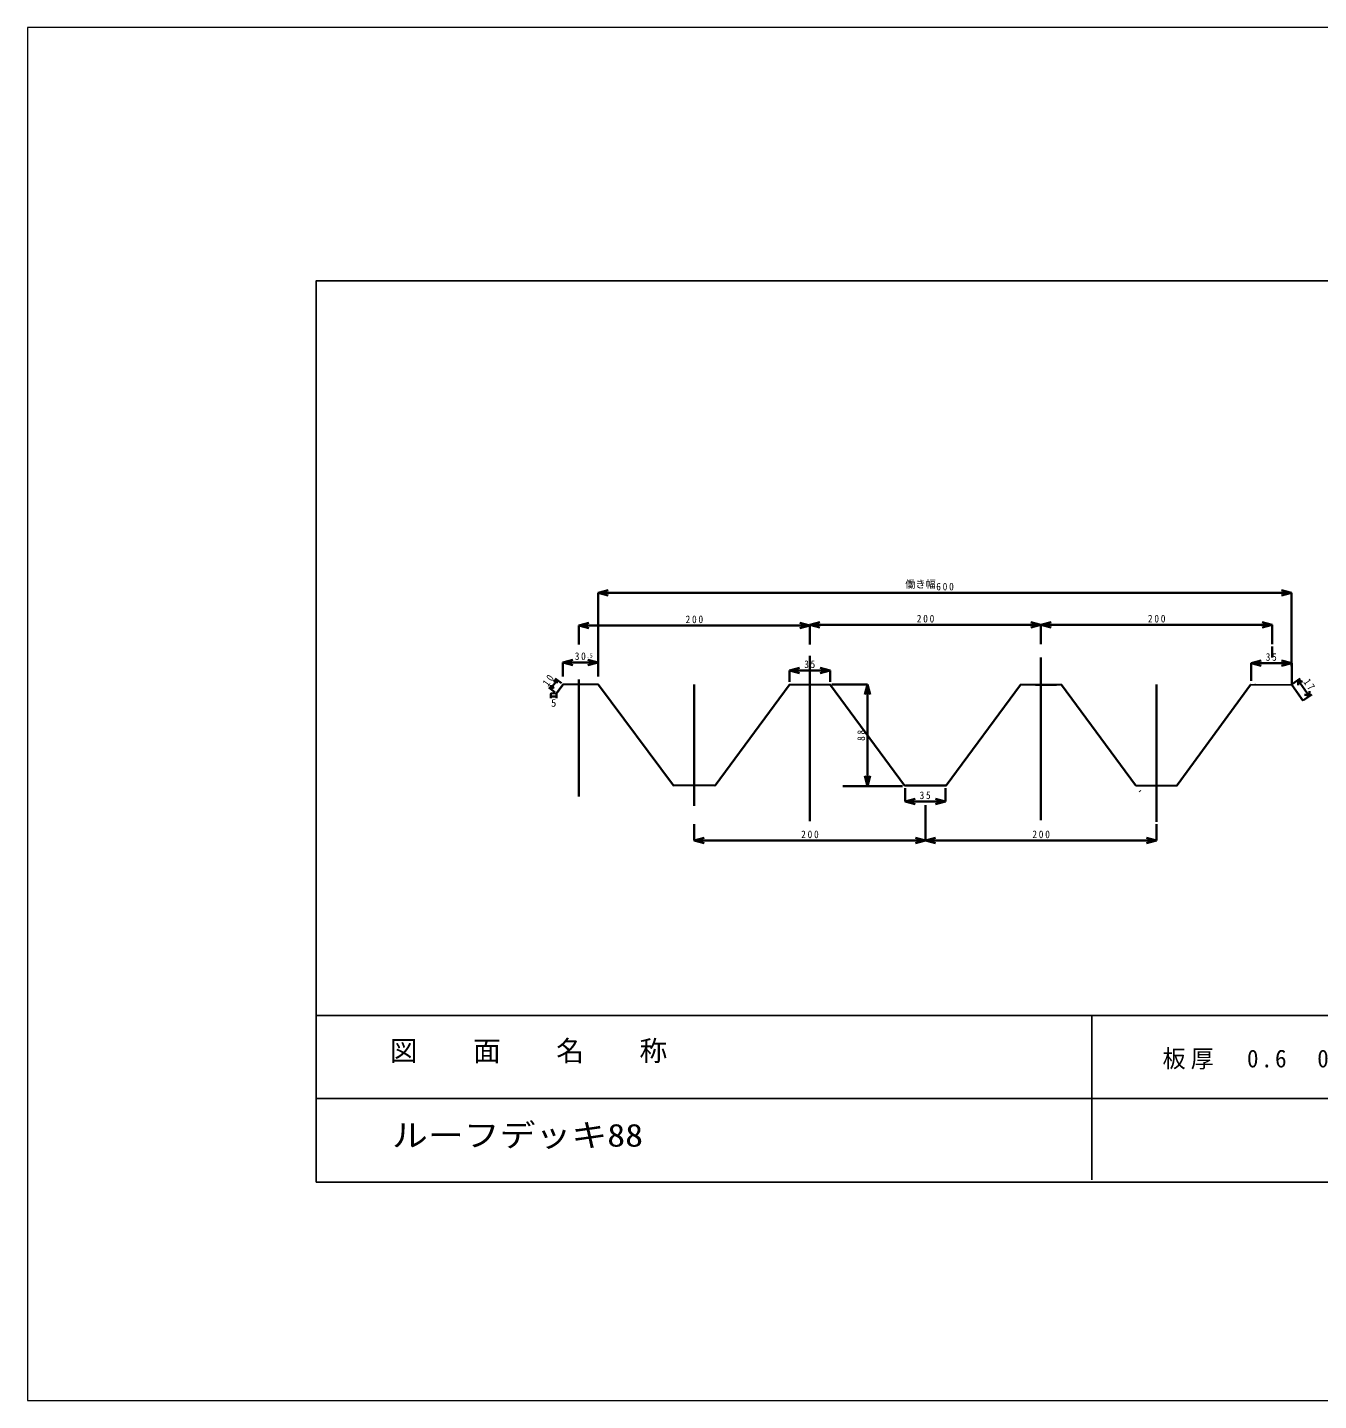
# Model space of a CAD drawing. Units: millimetres at full size, sheet at 1:4. Extents: x -840 to 840, y -594 to 594.
# Drawn here: x -840 to 277, y -594 to 594 of the extents above; entities that cross this region are included whole.
import ezdxf
from ezdxf.enums import TextEntityAlignment as Align

# ---------------------------------------------------------------- set-up
doc = ezdxf.new("R2010")
doc.units = ezdxf.units.MM
doc.header["$LTSCALE"] = 4
doc.layers.add('0-1_0', color=4, linetype='Continuous', lineweight=35)
doc.styles.add('ＭＳ ゴシック', font='')
doc.styles.get('ＭＳ ゴシック').set_extended_font_data('MS Gothic')

msp = doc.modelspace()

# ---------------------------------------------------------------- linework, layer by layer
at = {"layer": '0-1_0'}
for p, q in [((-346.209, 104.847), (-337.516, 107.177)), ((253.763, 104.847), (245.07, 107.177)), ((-346.209, 104.847), (-337.516, 102.518)), ((-346.209, 104.847), (-346.209, 41.265)), ((-346.209, 104.847), (253.763, 104.847)), ((253.763, 104.847), (245.07, 102.518)), ((253.763, 104.847), (253.763, 41.265)), ((-363.086, 76.508), (-354.392, 78.837)), ((-363.086, 76.508), (-354.392, 74.178)), ((-363.086, 76.508), (-363.086, 59.993)), ((-163.086, 76.508), (-363.086, 76.508)), ((-163.086, 76.508), (-171.779, 78.837)), ((-163.086, 76.508), (-171.779, 74.178)), ((-163.086, 77.109), (-154.392, 79.438)), ((-163.086, 77.109), (-154.392, 74.779)), ((-163.086, 77.109), (-163.086, 60.388)), ((36.914, 77.109), (-163.086, 77.109)), ((-163.086, 76.508), (-163.086, 59.993)), ((36.914, 77.109), (28.221, 79.438)), ((36.914, 77.109), (28.221, 74.779)), ((36.914, 77.109), (45.608, 79.438)), ((36.914, 77.109), (45.608, 74.779)), ((36.914, 77.109), (36.914, 60.388)), ((236.914, 77.109), (36.914, 77.109)), ((236.914, 77.109), (228.221, 79.438)), ((236.914, 77.109), (228.221, 74.779)), ((236.914, 77.109), (236.914, 60.388)), ((-163.086, 50.266), (-163.086, -92.794)), ((36.914, 49.028), (36.914, -91.865)), ((237, 58.281), (237, 48.91)), ((-376.836, 44.63), (-368.142, 46.96)), ((-376.836, 44.63), (-368.142, 42.301)), ((-376.836, 44.63), (-376.836, 32.478)), ((-346.337, 44.63), (-376.836, 44.63)), ((-346.337, 44.63), (-355.03, 46.96)), ((-346.337, 44.63), (-355.03, 42.301)), ((-346.337, 44.63), (-346.337, 32.478)), ((-180.788, 37.714), (-172.095, 40.043)), ((-180.788, 37.714), (-172.095, 35.384)), ((-180.788, 37.714), (-180.788, 27.805)), ((-180.788, 37.714), (-145.358, 37.714)), ((-145.358, 37.714), (-154.052, 40.043)), ((-145.358, 37.714), (-154.052, 35.384)), ((-145.358, 37.714), (-145.358, 27.805)), ((218.686, 43.924), (227.379, 46.253)), ((218.686, 43.924), (227.379, 41.594)), ((218.686, 43.924), (218.686, 28.648)), ((253.803, 43.924), (218.686, 43.924)), ((253.803, 43.924), (245.11, 46.253)), ((253.803, 43.924), (245.11, 41.594)), ((253.803, 43.924), (253.803, 28.648)), ((253.803, 40.139), (253.803, 25.488)), ((-381.634, 29.404), (-387.47, 21.865)), ((-387.47, 21.901), (-387.107, 25.054)), ((-381.634, 29.44), (-384.751, 28.316)), ((-377.979, 26.616), (-383.293, 30.712)), ((-381.598, 29.44), (-381.996, 26.577)), ((-363.086, 29.769), (-363.086, -71.495)), ((-263.086, 25.497), (-263.086, -79.34)), ((-113.304, 25.567), (-144.155, 25.567)), ((-113.304, 25.567), (-115.633, 16.873)), ((-113.304, 25.567), (-110.974, 16.873)), ((-113.304, -62.318), (-113.304, 25.567)), ((136.914, 25.497), (136.914, -93.413)), ((261.193, 30.662), (254.117, 25.708)), ((259.176, 29.497), (269.142, 15.264)), ((259.288, 29.308), (259.288, 24.823)), ((259.316, 29.322), (263.149, 27.773)), ((-383.593, 18.89), (-388.812, 22.913)), ((-388.032, 15.061), (-381.33, 15.061)), ((-387.47, 21.901), (-384.352, 23.097)), ((-387.243, 17.413), (-387.243, 13.676)), ((-387.243, 15.061), (-386.041, 15.755)), ((-387.243, 15.061), (-386.118, 14.412)), ((-382.184, 15.045), (-383.55, 14.256)), ((-382.2, 15.061), (-383.409, 15.759)), ((-382.217, 17.397), (-382.217, 13.692)), ((271.247, 16.876), (264.171, 11.922)), ((269.086, 15.357), (264.927, 16.907)), ((269.09, 15.378), (269.09, 19.7)), ((-113.304, -62.318), (-115.633, -53.625)), ((-113.304, -62.318), (-110.974, -53.625)), ((-82.923, -62.318), (-134.498, -62.318)), ((-80.73, -75.706), (-80.73, -64.125)), ((-45.73, -75.706), (-45.73, -64.125)), ((122.284, -66.846), (122.463, -67.089)), ((122.766, -66.49), (122.946, -66.733)), ((-80.73, -75.706), (-72.036, -73.377)), ((-80.73, -75.706), (-72.036, -78.036)), ((-80.73, -75.706), (-45.73, -75.706)), ((-63.086, -78.859), (-63.086, -97.129)), ((-45.73, -75.706), (-54.423, -73.377)), ((-45.73, -75.706), (-54.423, -78.036)), ((-263.086, -109.534), (-263.086, -95.29)), ((-63.086, -109.534), (-63.086, -95.29)), ((136.914, -109.534), (136.914, -95.29)), ((-263.086, -109.534), (-254.392, -107.205)), ((-263.086, -109.534), (-254.392, -111.863)), ((-63.086, -109.534), (-263.086, -109.534)), ((-63.086, -109.534), (-71.779, -107.205)), ((-63.086, -109.534), (-71.779, -111.863)), ((-63.086, -109.534), (-54.392, -107.205)), ((-63.086, -109.534), (-54.392, -111.863)), ((136.914, -109.534), (-63.086, -109.534)), ((136.914, -109.534), (128.221, -107.205)), ((136.914, -109.534), (128.221, -111.863))]:
    msp.add_line(p, q, dxfattribs=at)
at = {"layer": '0-1_0', "color": 5, "lineweight": 9}
for p, q in [((-377.078, 25.504), (-382.496, 18.171)), ((-376.775, 24.904), (-382.193, 17.571)), ((-346.167, 25.707), (-376.676, 25.707)), ((-346.468, 25.107), (-376.373, 25.107)), ((-281.143, -62.075), (-346.067, 24.906)), ((-280.842, -61.475), (-345.767, 25.506)), ((-181.161, 25.364), (-245.316, -61.473)), ((-180.858, 24.764), (-245.014, -62.073)), ((-145.388, 25.567), (-180.759, 25.567)), ((-145.69, 24.967), (-180.456, 24.967)), ((-81.107, -62.115), (-145.288, 24.764)), ((-80.804, -61.515), (-144.985, 25.364)), ((18.837, 25.422), (-45.351, -61.515)), ((19.14, 24.822), (-45.049, -62.115)), ((54.524, 25.625), (19.24, 25.625)), ((54.221, 25.025), (19.542, 25.025)), ((118.691, -61.979), (54.624, 24.822)), ((118.994, -61.379), (54.927, 25.422)), ((154.642, -61.377), (218.152, 25.447)), ((154.946, -61.977), (218.456, 24.847)), ((218.555, 25.651), (253.509, 25.651)), ((253.119, 25.051), (218.86, 25.051)), ((253.523, 24.846), (263.307, 11.428)), ((253.913, 25.446), (263.851, 11.815)), ((-382.898, 17.968), (-387.238, 17.968)), ((263.851, 11.815), (263.307, 11.428)), ((-245.416, -62.275), (-280.743, -62.275)), ((-245.718, -61.675), (-280.442, -61.675)), ((-45.451, -62.318), (-80.705, -62.318)), ((-45.754, -61.718), (-80.402, -61.718)), ((119.093, -62.182), (154.543, -62.182)), ((119.396, -61.582), (154.238, -61.582))]:
    msp.add_line(p, q, dxfattribs=at)
at = {"layer": '0-1_0', "color": 7, "lineweight": 25}
for p, q in [((32.218, 25.025), (50.261, 25.025)), ((42.142, 25.025), (42.11, 25.025)), ((221.906, 25.651), (222.383, 25.651)), ((-54.185, -61.718), (-78.543, -61.718)), ((529.829, -261.004), (-590.171, -261.004)), ((80.795, -261.005), (80.795, -403.062)), ((529.829, -332.815), (-590.171, -332.815))]:
    msp.add_line(p, q, dxfattribs=at)
at = {"layer": '0-1_0', "color": 7, "lineweight": 13}
msp.add_lwpolyline([(-840, -594), (840, -594), (840, 594), (-840, 594)], close=True, dxfattribs=at)
at = {"layer": '0-1_0', "color": 7, "lineweight": 25}
msp.add_lwpolyline([(-590.171, -405.086), (529.829, -405.086), (529.829, 374.914), (-590.171, 374.914)], close=True, dxfattribs=at)
at = {"layer": '0-1_0', "color": 5, "lineweight": 9}
msp.add_lwpolyline([(-382.595, 17.368), (-387.238, 17.368), (-387.238, 17.968)], dxfattribs=at)
for centre, start, end in [((-376.676, 25.207), 90, 143.54278), ((-376.373, 24.607), 90, 143.54278), ((-346.468, 24.607), 36.73835, 90), ((-346.167, 25.207), 36.73835, 90), ((-180.759, 25.067), 90, 143.54278), ((-180.456, 24.467), 90, 143.54278), ((-145.69, 24.467), 36.45492, 90), ((-145.388, 25.067), 36.45492, 90), ((19.24, 25.125), 90, 143.5603), ((19.542, 24.525), 90, 143.5603), ((54.221, 24.525), 36.4307, 90), ((54.524, 25.125), 36.4307, 90), ((218.555, 25.151), 90, 143.81521), ((218.86, 24.551), 90, 143.81521), ((253.119, 24.551), 36.09541, 90), ((253.509, 25.151), 36.09541, 90), ((-382.898, 18.468), 270, 323.54278), ((-382.595, 17.868), 270, 323.54278), ((-280.743, -61.775), 216.73835, 270), ((-280.442, -61.175), 216.73835, 270), ((-245.718, -61.175), 270, 323.54278), ((-245.416, -61.775), 270, 323.54278), ((-80.705, -61.818), 216.45492, 270), ((-80.402, -61.218), 216.45492, 270), ((-45.754, -61.218), 270, 323.5603), ((-45.451, -61.818), 270, 323.5603), ((119.093, -61.682), 216.4307, 270), ((119.396, -61.082), 216.4307, 270), ((154.238, -61.082), 270, 323.81521), ((154.543, -61.682), 270, 323.81521)]:
    msp.add_arc(centre, 0.5, start, end, dxfattribs=at)

# ---------------------------------------------------------------- texts
at = {"layer": '0-1_0', "color": 7, "style": 'ＭＳ ゴシック'}
for s, height, p in [('働き幅', 6.452, (-80.512, 107.177)), ('5', 6.598, (-386.952, 4.296)), ('図\u3000\u3000面\u3000\u3000名\u3000\u3000称', 17.6, (-526.534, -305.491))]:
    msp.add_text(s, height=height, dxfattribs=at).set_placement(p, align=Align.BOTTOM_LEFT)
at = {"layer": '0-1_0', "color": 7, "style": 'ＭＳ ゴシック', "width": 0.85}
msp.add_text('.5', height=3.959, dxfattribs=at).set_placement((-356.361, 47.46), align=Align.BOTTOM_LEFT)
at = {"layer": '0-1_0', "color": 6, "style": 'ＭＳ ゴシック', "width": 1.15}
msp.add_text('ルーフデッキ88', height=19.79, dxfattribs=at).set_placement((-524.598, -380.293), align=Align.BOTTOM_LEFT)
at = {"layer": '0-1_0', "color": 7, "attachment_point": 7, "style": 'ＭＳ ゴシック'}
for s, insert, char_height in [('\\T1.38;\\W0.9;600', (-53.723, 106.847), 6.598), ('\\T1.38;\\W0.9;200', (-270.586, 78.508), 6.598), ('\\T1.38;\\W0.9;200', (-70.586, 79.109), 6.598), ('\\T1.38;\\W0.9;200', (129.414, 79.109), 6.598), ('\\T1.36;\\W0.9;30', (-366.461, 46.63), 6.598), ('\\T1.36;\\W0.9;35', (231.37, 45.924), 6.598), ('\\T1.36;\\W0.9;35', (-167.948, 39.714), 6.598), ('\\T1.36;\\W0.9;35', (-68.105, -73.706), 6.598), ('\\T1.38;\\W0.9;200', (-170.586, -107.534), 6.598), ('\\T1.38;\\W0.9;200', (29.414, -107.534), 6.598), ('\\T1.22;\\W0.95;板厚\u30000.6\u30000.8', (142.119, -307.492), 15.4)]:
    msp.add_mtext(s, dxfattribs=dict(at, insert=insert, char_height=char_height))
at = {"layer": '0-1_0', "color": 7, "char_height": 6.598, "attachment_point": 7, "style": 'ＭＳ ゴシック'}
for s, insert, rotation in [('\\T1.36;\\W0.9;10', (-389.465, 23.213), 55), ('\\T1.36;\\W0.9;17', (263.622, 27.66), 305), ('\\T1.36;\\W0.9;88', (-115.304, -23.251), 90)]:
    msp.add_mtext(s, dxfattribs=dict(at, insert=insert, rotation=rotation))

doc.saveas('drawing.dxf')
